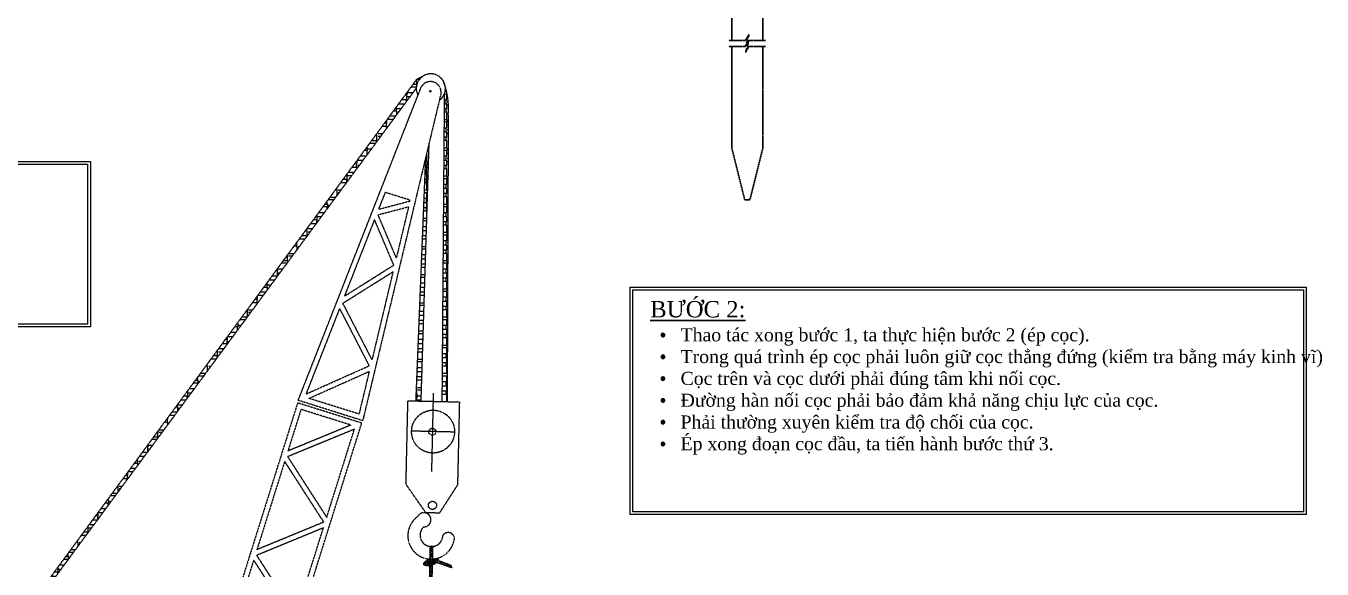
# Model space of a CAD drawing. Extents: x -134084 to 44078, y -38908 to 20492.
# Drawn here: x -106959 to -83157, y -19419 to -9440 of the extents above; entities that cross this region are included whole.
import ezdxf

# ---------------------------------------------------------------- set-up
doc = ezdxf.new("R2010")
doc.units = 0
doc.header["$MEASUREMENT"] = 0
doc.linetypes.add('DASHED2', pattern=[0.375, 0.25, -0.125])
doc.linetypes.add('HIDDEN', pattern=[0.375, 0.25, -0.125])
doc.layers.get('0').update_dxf_attribs({"linetype": 'CONTINUOUS'})
doc.layers.add('DUTKHUAT', color=4, linetype='DASHED2', lineweight=5)
doc.layers.add('KICTHUOC', color=3, linetype='CONTINUOUS', lineweight=20)
doc.layers.add('TEXT', color=3, linetype='CONTINUOUS')
doc.styles.add('AVO', font='', dxfattribs={"width": 1.2})
doc.styles.get('AVO').set_extended_font_data('VNI-Avo')
pattern_1 = [(90, (-227248.9, -39465.05), (-182.88, 388.62), [91.44, -76.2, 106.68, -45.72, 137.16, -60.96]), (90, (-227256.53, -39373.61), (-182.88, 388.62), [76.2, -289.56, 60.96, -91.44]), (90, (-227237.48, -39190.73), (-182.88, 388.62), [45.72, -472.44]), (180, (-227248.9, -39465.05), (-182.88, -129.54), [175.26, -556.26]), (180, (-227248.9, -39373.61), (-182.88, -129.54), [171.45, -560.07]), (180, (-227248.9, -39297.41), (-182.88, -129.54), [160.02, -571.5]), (180, (-227237.48, -39190.73), (-182.88, -129.54), [175.26, -556.26]), (180, (-227237.48, -39145.01), (-182.88, -129.54), [175.26, -556.26]), (180, (-227248.9, -39007.85), (-182.88, -129.54), [167.64, -563.88])]

# ---------------------------------------------------------------- blocks, each defined once
blk = doc.blocks.new('*X5')
at = {"color": 0, "linetype": 'Continuous'}
for p, q in [((645.4, 488.07), (645.91, 488.58)), ((645.41, 488.43), (645.66, 488.69)), ((645.35, 485.9), (645.87, 486.41)), ((645.36, 486.26), (645.87, 486.77)), ((645.37, 486.62), (645.88, 487.14)), ((645.38, 486.99), (645.89, 487.5)), ((645.39, 487.71), (645.91, 488.22)), ((645.39, 487.35), (645.9, 487.86)), ((645.3, 483.73), (645.82, 484.24)), ((645.3, 483.37), (645.81, 483.88)), ((645.31, 484.09), (645.82, 484.6)), ((645.32, 484.45), (645.83, 484.97)), ((645.33, 484.82), (645.84, 485.33)), ((645.34, 485.18), (645.85, 485.69)), ((645.35, 485.54), (645.86, 486.05)), ((645.24, 480.84), (645.75, 481.35)), ((645.25, 481.2), (645.76, 481.71)), ((645.26, 481.92), (645.78, 482.43)), ((645.26, 481.56), (645.77, 482.07)), ((645.27, 482.28), (645.78, 482.8)), ((645.28, 482.65), (645.79, 483.16)), ((645.29, 483.01), (645.8, 483.52)), ((645.18, 478.31), (645.69, 478.82)), ((645.19, 478.67), (645.7, 479.18)), ((645.2, 479.03), (645.71, 479.54)), ((645.21, 479.39), (645.72, 479.9)), ((645.22, 480.11), (645.73, 480.63)), ((645.22, 479.75), (645.73, 480.26)), ((645.23, 480.48), (645.74, 480.99)), ((645.13, 476.14), (645.65, 476.65)), ((645.13, 475.77), (645.64, 476.29)), ((645.14, 476.5), (645.65, 477.01)), ((645.15, 476.86), (645.66, 477.37)), ((645.16, 477.22), (645.67, 477.73)), ((645.17, 477.94), (645.69, 478.46)), ((645.17, 477.58), (645.68, 478.09)), ((645.07, 473.24), (645.58, 473.75)), ((645.08, 473.97), (645.6, 474.48)), ((645.08, 473.6), (645.59, 474.11)), ((645.09, 474.33), (645.6, 474.84)), ((645.1, 474.69), (645.61, 475.2)), ((645.11, 475.05), (645.62, 475.56)), ((645.12, 475.41), (645.63, 475.92)), ((645.01, 470.71), (645.52, 471.22)), ((645.02, 471.07), (645.53, 471.58)), ((645.03, 471.43), (645.54, 471.94)), ((645.04, 472.16), (645.56, 472.67)), ((645.04, 471.79), (645.55, 472.31)), ((645.05, 472.52), (645.56, 473.03)), ((645.06, 472.88), (645.57, 473.39)), ((644.95, 468.18), (645.47, 468.69)), ((644.96, 468.54), (645.47, 469.05)), ((644.97, 468.9), (645.48, 469.41)), ((644.98, 469.26), (645.49, 469.77)), ((644.99, 469.62), (645.5, 470.14)), ((645, 470.35), (645.52, 470.86)), ((645, 469.99), (645.51, 470.5)), ((644.9, 465.65), (645.41, 466.16)), ((644.91, 466.37), (645.43, 466.88)), ((644.91, 466.01), (645.42, 466.52)), ((644.92, 466.73), (645.43, 467.24)), ((644.93, 467.09), (645.44, 467.6)), ((644.94, 467.45), (645.45, 467.97)), ((644.95, 467.82), (645.46, 468.33)), ((644.85, 463.48), (645.31, 463.94)), ((644.86, 464.2), (645.38, 464.71)), ((644.86, 463.84), (645.37, 464.35)), ((644.87, 464.56), (645.38, 465.07)), ((644.88, 464.92), (645.39, 465.43)), ((644.89, 465.28), (645.4, 465.8)), ((644.83, 462.75), (645.09, 463.01)), ((644.84, 463.11), (645.2, 463.47)), ((644.84, 462.41), (644.97, 462.54))]:
    blk.add_line(p, q, dxfattribs=at)
blk = doc.blocks.new('*X1')
at = {"color": 0, "linetype": 'Continuous'}
for p, q in [((388.96, 481.24), (389.21, 481.49)), ((389.01, 480.94), (389.29, 481.21)), ((389.01, 480.58), (389.51, 481.08)), ((389.29, 481.21), (389.48, 481.41)), ((387.86, 479.08), (387.95, 479.17)), ((387.93, 478.79), (388.23, 479.09)), ((388.25, 478.76), (388.42, 478.93)), ((389.01, 480.23), (389.51, 480.73)), ((389.01, 479.87), (389.51, 480.37)), ((389.01, 479.52), (389.51, 480.02)), ((389.01, 479.17), (389.51, 479.67)), ((389.15, 478.96), (389.51, 479.31)), ((389.51, 478.96), (389.51, 478.96)), ((389.51, 478.61), (389.71, 478.8)), ((389.67, 478.41), (389.96, 478.7)), ((389.85, 478.24), (390.2, 478.59)), ((388.36, 478.16), (388.61, 478.41)), ((388.56, 478.01), (388.92, 478.37)), ((388.79, 477.88), (389.17, 478.26)), ((389.04, 477.78), (389.45, 478.19)), ((389.32, 477.71), (389.76, 478.15)), ((389.62, 477.66), (390.38, 478.42)), ((389.96, 477.64), (390.55, 478.23)), ((390.37, 477.7), (390.65, 477.98))]:
    blk.add_line(p, q, dxfattribs=at)
blk = doc.blocks.new('*X4')
at = {"color": 0, "linetype": 'Continuous'}
for p, q in [((389.01, 478.46), (389.51, 478.96)), ((389.01, 478.81), (389.15, 478.96)), ((389.17, 478.26), (389.51, 478.61)), ((389.45, 478.19), (389.51, 478.25))]:
    blk.add_line(p, q, dxfattribs=at)
blk = doc.blocks.new('*X3')
at = {"color": 0, "linetype": 'Continuous'}
for p, q in [((387.18, 478.04), (387.77, 478.63)), ((387.71, 478.22), (388.25, 478.76)), ((388.17, 478.33), (388.71, 478.86)), ((388.61, 478.41), (389.01, 478.81)), ((385.25, 477.53), (385.61, 477.89)), ((385.58, 477.5), (386.15, 478.08)), ((386.11, 477.68), (386.69, 478.27)), ((386.65, 477.86), (387.24, 478.46)), ((389.01, 478.46), (389.01, 478.46))]:
    blk.add_line(p, q, dxfattribs=at)

msp = doc.modelspace()

# ---------------------------------------------------------------- hatches: boundary and pattern name
at = {"layer": 'DUTKHUAT'}
h = msp.add_hatch(dxfattribs=at)
h.set_pattern_fill('AR-RSHKE', color=256, scale=0.6, angle=90, style=0)
h.set_pattern_definition(pattern_1)
edge = h.paths.add_edge_path()
edge.add_arc((-99523.9, -10588.5), 267.5, 126.40433, 179.57222, ccw=False)
edge.add_spline(control_points=[(-99682.6, -10373.2), (-99688.5, -10375.4), (-99701.5, -10380.4), (-99724.6, -10388.5), (-99755.4, -10400.1), (-99774.6, -10416.5), (-99785.7, -10426)], knot_values=[0, 0, 0, 0, 0.1897425, 0.4171358, 0.7338394, 1.1685221, 1.1685221, 1.1685221, 1.1685221], degree=3, periodic=0)
edge.add_line((-99785.7, -10426), (-100936.2, -11991.1))
edge.add_line((-100936.2, -11991.1), (-100863.4, -12038.7))
edge.add_line((-100863.4, -12038.7), (-99791.3, -10586.5))
h = msp.add_hatch(dxfattribs=at)
h.set_pattern_fill('AR-RSHKE', color=256, scale=0.6, angle=90, style=0)
h.set_pattern_definition(pattern_1)
h.paths.add_polyline_path([(-99554.2, -11586.3), (-99615.8, -11844.1), (-99686.2, -13596.3), (-99616.7, -13589.4)])
h.paths.add_polyline_path([(-99204.1, -11067.6, 0.0951986), (-99258.7, -10553.5, -0.1329085), (-99277.2, -10692), (-99299.2, -13557.8), (-99213.5, -13549.3)])
h = msp.add_hatch(dxfattribs=at)
h.set_pattern_fill('AR-RSHKE', color=256, scale=0.6, angle=90, style=0)
h.set_pattern_definition(pattern_1)
h.paths.add_polyline_path([(-100863.4, -12038.7), (-100936.2, -11991.1), (-103233, -15115.6), (-103173.5, -15168.1)])
h = msp.add_hatch(dxfattribs=at)
h.set_pattern_fill('AR-RSHKE', color=256, scale=0.6, angle=90, style=0)
h.set_pattern_definition(pattern_1)
h.paths.add_polyline_path([(-99616.7, -13589.4), (-99686.2, -13596.3), (-99795.9, -16329.7), (-99702.1, -16331.8)])
h.paths.add_polyline_path([(-99213.5, -13549.3), (-99299.2, -13557.8), (-99320.5, -16340.4), (-99224.1, -16342.6)])
h = msp.add_hatch(dxfattribs=at)
h.set_pattern_fill('AR-RSHKE', color=256, scale=0.6, angle=90, style=0)
h.set_pattern_definition(pattern_1)
h.paths.add_polyline_path([(-103173.5, -15168.1), (-103233, -15115.6), (-105705.3, -18478.9), (-105647.2, -18519)])
h = msp.add_hatch(dxfattribs=at)
h.set_pattern_fill('AR-RSHKE', color=256, scale=0.6, angle=90, style=0)
h.set_pattern_definition(pattern_1)
h.paths.add_polyline_path([(-105647.2, -18519), (-105705.3, -18478.9), (-108153.4, -21809.2), (-108100.1, -21841.7)])

# ---------------------------------------------------------------- linework, layer by layer
at = {"color": 3, "linetype": 'HIDDEN'}
for p, q in [((-93996.7, -7284.6), (-93996.7, -9704.6)), ((-93426.7, -9704.6), (-93426.7, -7284.6)), ((-94050.8, -9704.6), (-93749.8, -9704.6)), ((-93749.8, -9704.6), (-93680.4, -9598.6)), ((-93749.8, -9820.5), (-93680.4, -9714.4)), ((-93680.4, -9598.6), (-93746, -9814.6)), ((-93746, -9814.6), (-93682.3, -9704.6)), ((-93680.4, -9714.4), (-93746, -9930.4)), ((-93682.3, -9704.6), (-93377.4, -9704.6)), ((-94050.8, -9820.5), (-93749.8, -9820.5)), ((-93996.7, -9820.5), (-93996.7, -11684)), ((-93746, -9930.4), (-93682.3, -9820.5)), ((-93682.3, -9820.5), (-93377.4, -9820.5)), ((-93426.7, -11684), (-93426.7, -9820.5)), ((-93996.7, -11684), (-93759.2, -12634)), ((-93664.2, -12634), (-93426.7, -11684)), ((-93759.2, -12634), (-93664.2, -12634))]:
    msp.add_line(p, q, dxfattribs=at)
at = {"layer": 'DUTKHUAT'}
for p, q in [((-101959.2, -16320.1), (-99698.2, -10557.8)), ((-99335.6, -10671.6), (-100774.6, -16692.1)), ((-100478.7, -12807.1), (-100357.9, -12499.1)), ((-99904.2, -12641.6), (-100357.9, -12499.1)), ((-100492.1, -12908.9), (-99932.7, -12761.3)), ((-100478.7, -12807.1), (-99907.7, -12656.4)), ((-99932.7, -12761.3), (-100157.4, -13701.1)), ((-99904.2, -12641.6), (-99907.7, -12656.4)), ((-101103.7, -14399.9), (-100555.5, -13002.9)), ((-100204.3, -13834.1), (-100555.5, -13002.9)), ((-100157.4, -13701.1), (-100492.1, -12908.9)), ((-101138.5, -14534), (-100218.1, -13955)), ((-101103.7, -14399.9), (-100204.3, -13834.1)), ((-100218.1, -13955), (-100604, -15569.8)), ((-101809.8, -16199.3), (-101194.8, -14632)), ((-100652.8, -15682.4), (-101194.8, -14632)), ((-100604, -15569.8), (-101138.5, -14534)), ((-101809.8, -16199.3), (-100652.8, -15682.4)), ((-101762.6, -16282.3), (-100656.2, -15787.9)), ((-100656.2, -15787.9), (-100843.3, -16570.9)), ((-101970.3, -16366.4), (-105129.5, -26427)), ((-100792, -16736.4), (-101970.3, -16366.4)), ((-100774.6, -16692.1), (-101959.2, -16320.1)), ((-100843.3, -16570.9), (-101762.6, -16282.3)), ((-99479.3, -16186.5), (-99511.7, -17624.7)), ((-101908.1, -16485.5), (-102148.1, -17249.8)), ((-100990.9, -16773.5), (-101908.1, -16485.5)), ((-103951.2, -26797), (-100792, -16736.4)), ((-100927.2, -16850), (-102153, -17354.5)), ((-100990.9, -16773.5), (-102148.1, -17249.8)), ((-101435.7, -18469.2), (-100927.2, -16850)), ((-99088, -16902), (-99877.8, -16884.2)), ((-102153, -17354.5), (-101435.7, -18469.2)), ((-102208.9, -17443.3), (-102717.3, -19062.5)), ((-102208.9, -17443.3), (-101491.6, -18558)), ((-101491.6, -18558), (-102717.3, -19062.5)), ((-101496.5, -18662.7), (-102722.2, -19167.3)), ((-102004.9, -20281.9), (-101496.5, -18662.7)), ((-102778.1, -19256), (-103286.6, -20875.2)), ((-102778.1, -19256), (-102060.8, -20370.7)), ((-102722.2, -19167.3), (-102004.9, -20281.9))]:
    msp.add_line(p, q, dxfattribs=at)
for points in [[(-110534.9, -25048.9), (-99785.7, -10426)], [(-110496.9, -25088.5), (-99782.5, -10574.5)], [(-99277.2, -10692), (-99320.5, -16340.4)], [(-99702.1, -16331.8), (-99554.2, -11586.3)], [(-99795.9, -16329.7), (-99615.8, -11844.1)], [(-99538.3, -19002.1), (-99545.2, -19307.9)], [(-99538.3, -19002.1), (-99508.5, -18993.9), (-99480.5, -19000.2), (-99461.8, -19013.4)], [(-99491.1, -19019), (-99497.4, -19294.7)], [(-99419.2, -19296.2), (-99424.5, -19302.9), (-99445.9, -19320.9), (-99470.8, -19335.3), (-99498.7, -19346.2), (-99529, -19353.7), (-99560.9, -19357.8), (-99592, -19358.3), (-99619.5, -19354.9), (-99640.9, -19347.3), (-99653.4, -19335.1), (-99654.3, -19318.1), (-99640.8, -19296), (-99610.4, -19268.4)], [(-99610.4, -19268.4), (-99595, -19261), (-99581.5, -19255.1), (-99569.3, -19250.4), (-99558.2, -19246.9), (-99547.8, -19244.3), (-99543.7, -19243.5)], [(-99497.1, -19282.7), (-99481.1, -19284), (-99433.3, -19292.7), (-99374, -19307.7), (-99139, -19392.9), (-99147.3, -19354.7), (-99359.5, -19275.1), (-99399.4, -19262.4), (-99431.5, -19253.1), (-99457.1, -19246.8), (-99477.4, -19242.9), (-99493.4, -19240.9), (-99496.1, -19240.8)], [(-99436.2, -19227.5), (-99439.2, -19238.9), (-99444.6, -19249.9)], [(-99386.2, -19214.8), (-99386.8, -19226.1), (-99394.4, -19255.6), (-99398, -19262.8)], [(-99546.2, -19355.9), (-99600.6, -21848.4)], [(-99477.9, -19284.6), (-99491.4, -19292.4), (-99513.1, -19300.8), (-99537.8, -19306.9), (-99564.3, -19310.4), (-99586.4, -19310.7), (-99578.5, -19303.6)], [(-99578.5, -19303.6), (-99575, -19294.5), (-99564.4, -19287), (-99545.8, -19282.2), (-99544.6, -19282.1)], [(-99498.5, -19346.2), (-99551.1, -21682.8)]]:
    msp.add_lwpolyline(points, dxfattribs=at)
msp.add_lwpolyline([(-99294.3, -10451.2, -0.1151724), (-99204.1, -11067.6), (-99224.1, -16342.6)], format="xyb", dxfattribs=at)
at = {"layer": 'DUTKHUAT', "const_width": 23.8}
msp.add_lwpolyline([(-99528.2, -10628.4, -1), (-99538.3, -10649.9, -1)], format="xyb", close=True, dxfattribs=at)
at = {"layer": 'DUTKHUAT'}
msp.add_lwpolyline([(-99944.5, -16326.4), (-98999.4, -16347.7), (-99033.7, -17871.7), (-99367.7, -18390.3), (-99614.7, -18384.7), (-99979, -17861.1)], close=True, dxfattribs=at)
for centre, radius in [((-99482.9, -16893.1), 394), ((-99495.2, -16894.9), 64.5), ((-99493.5, -18247.9), 75.1)]:
    msp.add_circle(centre, radius, dxfattribs=at)
for centre, radius, start, end in [((-99523.9, -10588.5), 267.5, 305.7307, 208.14462), ((-99530.6, -10658.4), 195.4, 356.11094, 149.0223), ((-99516.8, -18805.7), 429.4, 125.37848, 354.11645), ((-99649.9, -18512.8), 128.9, 267.53381, 153.66043), ((-99511.9, -18794.5), 209.8, 133.18083, 359.3233), ((-99206.5, -18866.4), 118.1, 8.10925, 144.02927)]:
    msp.add_arc(centre, radius, start, end, dxfattribs=at)
msp.add_spline([(-99785.7, -10426), (-99750.9, -10400), (-99721.8, -10387.6), (-99700.4, -10379.9), (-99682.6, -10373.2)], degree=3, dxfattribs=at)
at = {"layer": 'KICTHUOC'}
for points in [[(-116233, -11931.3), (-105775.6, -11931.3), (-105775.6, -14969), (-116233, -14969)], [(-116183, -11981.3), (-105825.6, -11981.3), (-105825.6, -14919), (-116183, -14919)], [(-95864.5, -14237.5), (-83448, -14237.5), (-83448, -18418.5), (-95864.5, -18418.5)], [(-95814.5, -14287.5), (-83498, -14287.5), (-83498, -18368.5), (-95814.5, -18368.5)]]:
    msp.add_lwpolyline(points, close=True, dxfattribs=at)

# ---------------------------------------------------------------- block references
at = {"layer": 'DUTKHUAT', "xscale": -94.99999999915057, "yscale": 94.99999999970896, "zscale": 95, "rotation": 358.7101296782967}
for name in ['*X1', '*X4', '*X3']:
    msp.add_blockref(name, (-63573.5, -65556.5), dxfattribs=at)
at = {"layer": 'DUTKHUAT', "xscale": 95.00000000116415, "yscale": 94.99999999970896, "zscale": 95}
msp.add_blockref('*X5', (-160860.7, -65777.3), dxfattribs=at)

# ---------------------------------------------------------------- texts
at = {"layer": 'TEXT', "linetype": 'Continuous', "insert": (-95495.8, -14494.5), "char_height": 300, "width": 12723, "attachment_point": 1, "style": 'AVO'}
msp.add_mtext('{\\fVNI-Times|b0|i0|c0|p2;\\LBÖÔÙC 2:\\P\\fSymbol|b0|i0|c2|p18;\\H0.8005x;\\l  ·   \\fVNI-Times|b0|i0|c0|p2;Thao taùc xong böôùc 1, ta thöïc hieän böôùc 2 (eùp coïc).\\P\\fSymbol|b0|i0|c2|p18;  ·   \\fVNI-Times|b0|i0|c0|p2;Trong quaù trình eùp coïc phaûi luoân giöõ coïc thaúng ñöùng (kieåm tra baèng maùy kinh vó)\\P\\fSymbol|b0|i0|c2|p18;  ·   \\fVNI-Times|b0|i0|c0|p2;Coïc treân vaø coïc döôùi phaûi ñuùng taâm khi noái coïc.\\P\\fSymbol|b0|i0|c2|p18;  ·   \\fVNI-Times|b0|i0|c0|p2;Ñöôøng haøn noái coïc phaûi baûo ñaûm khaû naêng chòu löïc cuûa coïc.\\P\\fSymbol|b0|i0|c2|p18;  ·   \\fVNI-Times|b0|i0|c0|p2;Phaûi thöôøng xuyeân kieåm tra ñoä choái cuûa coïc.\\P\\fSymbol|b0|i0|c2|p18;  ·   \\fVNI-Times|b0|i0|c0|p2;EÙp xong ñoaïn coïc ñaàu, ta tieán haønh böôùc thöù 3.}', dxfattribs=at)

doc.saveas('drawing.dxf')
